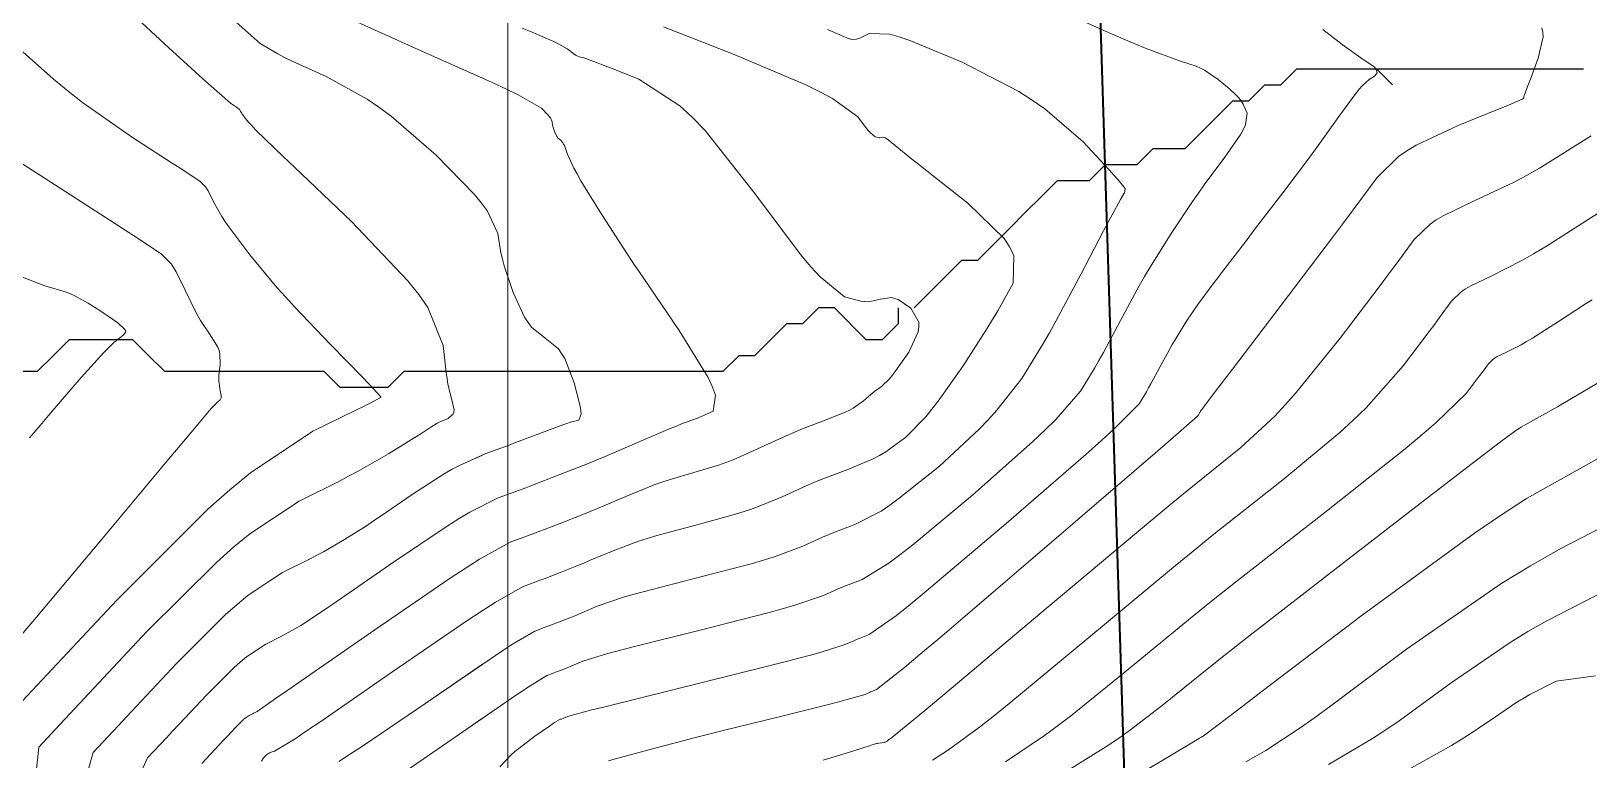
# Model space of a CAD drawing. Header units: millimetres. Extents: x 837475 to 838477, y 1189012 to 1191015.
# Drawn here: x 837846.6 to 837944.3, y 1190858.5 to 1190904.2 of the extents above; entities that cross this region are included whole.
import ezdxf

# ---------------------------------------------------------------- set-up
doc = ezdxf.new("R2010")
doc.units = ezdxf.units.MM
doc.header["$LTSCALE"] = 0.3
for name, color, linetype, lineweight in [('COORD', 253, 'Continuous', 20), ('CORREDORVIA', 94, 'Continuous', 40), ('DRENAJE', 5, 'Continuous', 25)]:
    doc.layers.add(name, color=color, linetype=linetype, lineweight=lineweight)
doc.layers.add('COTAS 10', color=7, linetype='Continuous', lineweight=9, true_color=0x6e3e2d)
doc.layers.add('COTAS INT', color=7, linetype='Continuous', lineweight=5, true_color=0x9fa19f)

msp = doc.modelspace()

# ---------------------------------------------------------------- linework, layer by layer
at = {"layer": 'COORD'}
msp.add_line((837876.514, 1189013.872), (837876.514, 1191013.872), dxfattribs=at)
at = {"layer": 'CORREDORVIA'}
msp.add_lwpolyline([(837918.48, 1189883.493), (837925.042, 1189453.383), (837902.497, 1189217.712), (837593.191, 1189234.399), (837666.017, 1189670.117), (837623.316, 1189818.024), (837548.503, 1190011.455), (837506.88, 1190461.595), (837936.282, 1190278.252), (837938.054, 1190355.403), (837933.054, 1190517.446), (837913.685, 1190646.739), (837916.913, 1190801.892), (837910.676, 1191000.965), (838213.029, 1190992.912), (838237.174, 1190821.339), (838237.001, 1190602.875), (838240.031, 1190437.198), (838238.102, 1190145.726), (838184.199, 1189898.277), (837758.842, 1190109.914), (837918.48, 1189883.493)], dxfattribs=at)
at = {"layer": 'COTAS 10'}
for points in [[(837845.123, 1190861.172), (837852.013, 1190868.527), (837857.7, 1190874.215), (837859.075, 1190875.44), (837860.362, 1190876.513), (837864.285, 1190879.122), (837866.983, 1190880.435), (837867.497, 1190880.69), (837867.91, 1190880.898), (837868.561, 1190881.258), (837868.072, 1190881.791), (837867.767, 1190882.109), (837867.387, 1190882.5), (837865.403, 1190884.526), (837863.126, 1190886.917), (837862.563, 1190887.538), (837862.028, 1190888.141), (837860.34, 1190890.171), (837859.073, 1190891.855), (837858.804, 1190892.24), (837858.571, 1190892.589), (837858.027, 1190893.555), (837857.714, 1190894.19), (837857.627, 1190894.331), (837857.54, 1190894.457), (837857.224, 1190894.784), (837856.379, 1190895.346), (837855.958, 1190895.619), (837855.457, 1190895.943), (837852.97, 1190897.538), (837849.847, 1190899.741), (837848.943, 1190900.449), (837848.023, 1190901.198), (837844.561, 1190904.257)], [(837886.275, 1190904.492), (837890.696, 1190902.747), (837895.192, 1190900.84), (837896.105, 1190900.398), (837896.873, 1190899.994), (837898.451, 1190898.846), (837899.007, 1190898.103), (837899.131, 1190897.954), (837899.243, 1190897.83), (837899.54, 1190897.589), (837899.737, 1190897.537), (837899.786, 1190897.532), (837899.832, 1190897.531), (837899.975, 1190897.562), (837900.179, 1190897.518), (837900.263, 1190897.47), (837900.359, 1190897.407), (837900.802, 1190897.049), (837901.816, 1190896.215), (837902.27, 1190895.851), (837902.8, 1190895.43), (837905.341, 1190893.429), (837907.624, 1190891.214), (837907.99, 1190890.657), (837908.242, 1190890.126), (837908.193, 1190888.411), (837907.225, 1190886.669), (837906.897, 1190886.12), (837906.544, 1190885.542), (837905.055, 1190883.214), (837903.496, 1190880.996), (837903.1, 1190880.488), (837902.719, 1190880.025), (837901.469, 1190878.736), (837900.209, 1190877.823), (837899.822, 1190877.596), (837899.418, 1190877.382), (837897.819, 1190876.703), (837896.149, 1190876.075), (837895.699, 1190875.893), (837895.256, 1190875.707), (837893.701, 1190875.003), (837891.951, 1190874.287), (837891.383, 1190874.093), (837890.781, 1190873.901), (837888.305, 1190873.222), (837885.844, 1190872.563), (837885.251, 1190872.384), (837884.695, 1190872.206), (837883.004, 1190871.574), (837881.634, 1190870.992), (837881.281, 1190870.845), (837880.938, 1190870.704), (837879.794, 1190870.248), (837878.78, 1190869.859), (837878.519, 1190869.761), (837878.266, 1190869.666), (837877.426, 1190869.357), (837875.703, 1190868.369), (837874.895, 1190867.846)], [(837944.434, 1190897.652), (837941.198, 1190895.629), (837940.386, 1190895.165), (837939.609, 1190894.742), (837937.108, 1190893.56), (837935.152, 1190892.636), (837934.72, 1190892.375), (837934.335, 1190892.112), (837933.338, 1190891.146), (837932.207, 1190889.599), (837931.738, 1190888.97), (837931.2, 1190888.255), (837928.694, 1190884.947), (837925.944, 1190881.539), (837925.253, 1190880.761), (837924.593, 1190880.054), (837922.464, 1190878.096), (837919.438, 1190875.655), (837918.213, 1190874.644), (837916.819, 1190873.487), (837910.387, 1190868.096), (837904.301, 1190862.978), (837903.126, 1190861.994), (837902.173, 1190861.197), (837900.571, 1190859.879), (837900.431, 1190859.79), (837900.399, 1190859.767), (837900.37, 1190859.746), (837900.289, 1190859.675), (837900.199, 1190859.62), (837900.164, 1190859.608), (837900.125, 1190859.597), (837899.95, 1190859.569), (837899.745, 1190859.541), (837899.687, 1190859.529), (837899.63, 1190859.516), (837899.42, 1190859.456), (837899.055, 1190859.335), (837898.899, 1190859.283), (837898.719, 1190859.224), (837897.874, 1190858.947), (837896.287, 1190858.476)], [(837949.705, 1190875.447), (837942.498, 1190871.744), (837940.641, 1190870.67), (837938.845, 1190869.575), (837932.859, 1190865.447), (837928.103, 1190861.876), (837927.083, 1190861.133), (837926.19, 1190860.497), (837924.034, 1190859.086), (837922.79, 1190858.366)], [(837861.066, 1190858.41), (837861.162, 1190858.576), (837861.194, 1190858.619), (837861.229, 1190858.662), (837861.378, 1190858.807), (837861.557, 1190858.925), (837861.612, 1190858.95), (837861.668, 1190858.973), (837861.886, 1190859.029), (837863.165, 1190859.819), (837863.889, 1190860.304), (837864.773, 1190860.905), (837869.304, 1190864.036), (837873.942, 1190867.215), (837874.895, 1190867.846), (837874.923, 1190867.864)]]:
    msp.add_lwpolyline(points, dxfattribs=at)
at = {"layer": 'COTAS INT'}
for points in [[(837856.416, 1190902.095), (837855.25, 1190903.17), (837849.311, 1190908.692), (837843.197, 1190914.278)], [(837873.42, 1190860.066), (837876.715, 1190862.34), (837877.371, 1190862.784), (837877.916, 1190863.147), (837878.958, 1190863.787), (837879.298, 1190863.912), (837879.4, 1190863.951), (837879.506, 1190863.991), (837879.917, 1190864.148), (837880.38, 1190864.333), (837880.518, 1190864.39), (837880.661, 1190864.449), (837881.216, 1190864.685), (837882.698, 1190865.137), (837883.426, 1190865.333), (837884.292, 1190865.559), (837888.564, 1190866.632), (837892.897, 1190867.74), (837893.801, 1190867.988), (837894.576, 1190868.211), (837896.304, 1190868.803), (837897.216, 1190869.216), (837897.476, 1190869.326), (837897.74, 1190869.433), (837898.72, 1190869.801), (837900.395, 1190870.833), (837901.097, 1190871.358), (837901.901, 1190871.988), (837905.666, 1190875.126), (837909.4, 1190878.446), (837910.185, 1190879.19), (837910.862, 1190879.857), (837912.408, 1190881.633), (837913.306, 1190883.089), (837913.574, 1190883.556), (837913.851, 1190884.05), (837914.923, 1190886.061), (837916.096, 1190888.231), (837916.437, 1190888.826), (837916.785, 1190889.417), (837918.101, 1190891.529), (837919.446, 1190893.536), (837919.813, 1190894.061), (837920.177, 1190894.574), (837921.472, 1190896.314), (837922.463, 1190897.745), (837922.635, 1190898.062), (837922.763, 1190898.344), (837922.859, 1190899.077), (837922.664, 1190899.532), (837922.61, 1190899.638), (837922.555, 1190899.736), (837922.356, 1190900.021), (837922.033, 1190900.339), (837921.901, 1190900.458), (837921.75, 1190900.589), (837921.049, 1190901.177), (837920.187, 1190901.765), (837919.934, 1190901.897), (837919.674, 1190902.016), (837918.685, 1190902.334), (837916.525, 1190903.126), (837915.527, 1190903.543), (837914.357, 1190904.046), (837908.685, 1190906.577)], [(837859.104, 1190905.124), (837860.982, 1190903.451), (837862.084, 1190902.783), (837862.507, 1190902.564), (837862.982, 1190902.33), (837865.122, 1190901.361), (837867.686, 1190899.957), (837868.427, 1190899.449), (837869.182, 1190898.889), (837872.024, 1190896.435), (837874.398, 1190893.981), (837874.858, 1190893.422), (837875.233, 1190892.914), (837875.873, 1190891.515), (837876.072, 1190890.302), (837876.167, 1190889.913), (837876.281, 1190889.5), (837876.84, 1190887.817), (837877.559, 1190886.261), (837877.774, 1190885.929), (837877.995, 1190885.641), (837878.851, 1190884.955), (837879.678, 1190884.277), (837879.881, 1190883.993), (837880.073, 1190883.667), (837880.674, 1190882.143), (837881.038, 1190880.691), (837881.08, 1190880.411), (837881.097, 1190880.184), (837880.95, 1190879.806), (837880.428, 1190879.674), (837880.209, 1190879.603), (837879.959, 1190879.516), (837878.787, 1190879.08), (837877.385, 1190878.544), (837876.99, 1190878.396), (837876.591, 1190878.248), (837875.128, 1190877.712), (837873.517, 1190876.99)], [(837866.47, 1190905.054), (837871.113, 1190902.952), (837875.529, 1190900.998), (837876.415, 1190900.583), (837877.156, 1190900.224), (837878.616, 1190899.381), (837879.028, 1190898.955), (837879.108, 1190898.858), (837879.173, 1190898.77), (837879.284, 1190898.527), (837879.318, 1190898.317), (837879.335, 1190898.249), (837879.355, 1190898.178), (837879.452, 1190897.886), (837879.576, 1190897.616), (837879.614, 1190897.558), (837879.652, 1190897.508), (837879.801, 1190897.389), (837879.96, 1190897.217), (837880.006, 1190897.133), (837880.051, 1190897.034), (837880.221, 1190896.545), (837880.642, 1190895.626), (837880.846, 1190895.256), (837881.087, 1190894.835), (837882.275, 1190892.894), (837883.911, 1190890.369), (837884.435, 1190889.579), (837884.989, 1190888.75), (837887.248, 1190885.43), (837889.071, 1190882.478), (837889.35, 1190881.882), (837889.532, 1190881.382), (837889.375, 1190880.375), (837888.688, 1190880.057), (837888.535, 1190879.991), (837888.399, 1190879.934), (837888.046, 1190879.811), (837887.397, 1190879.568), (837887.075, 1190879.436), (837886.692, 1190879.275), (837884.792, 1190878.464), (837882.607, 1190877.534), (837882.043, 1190877.3), (837881.497, 1190877.076), (837879.672, 1190876.349), (837878.053, 1190875.728), (837877.637, 1190875.571), (837877.234, 1190875.42), (837875.894, 1190874.927), (837874.128, 1190874.034)], [(837896.56, 1190904.314), (837897.581, 1190903.891), (837897.761, 1190903.804), (837897.814, 1190903.782), (837897.869, 1190903.761), (837898.075, 1190903.692), (837898.374, 1190903.713), (837898.487, 1190903.748), (837898.612, 1190903.797), (837899.174, 1190904.078), (837900.461, 1190904.023), (837901.044, 1190903.86), (837901.724, 1190903.632), (837905, 1190902.272), (837908.544, 1190900.421), (837909.394, 1190899.884), (837910.187, 1190899.335), (837912.577, 1190897.262), (837914.209, 1190895.51), (837914.524, 1190895.164), (837914.78, 1190894.877), (837915.209, 1190894.344), (837915.192, 1190894.152), (837915.167, 1190894.081), (837915.132, 1190894.002), (837914.932, 1190893.654), (837914.396, 1190892.697), (837914.15, 1190892.235), (837913.861, 1190891.687), (837912.464, 1190888.996), (837910.873, 1190886.011), (837910.462, 1190885.278), (837910.064, 1190884.586), (837908.731, 1190882.423), (837907.179, 1190880.426), (837906.642, 1190879.839), (837906.059, 1190879.236), (837903.568, 1190876.931), (837901.055, 1190874.905), (837900.459, 1190874.477), (837899.907, 1190874.107), (837898.27, 1190873.252), (837896.944, 1190872.754), (837896.588, 1190872.609), (837896.236, 1190872.462), (837895.003, 1190871.903), (837893.263, 1190871.249), (837892.592, 1190871.04), (837891.839, 1190870.82), (837888.435, 1190869.927), (837885.068, 1190869.061), (837884.338, 1190868.859), (837883.696, 1190868.672), (837882.11, 1190868.13), (837881.148, 1190867.72), (837880.899, 1190867.617), (837880.659, 1190867.518), (837879.856, 1190867.198), (837879.143, 1190866.925), (837878.959, 1190866.856), (837878.782, 1190866.789), (837878.192, 1190866.572), (837876.81, 1190865.758), (837876.133, 1190865.315), (837875.329, 1190864.777), (837871.362, 1190862.051)], [(837874.739, 1190871.078), (837876.66, 1190872.142), (837877.75, 1190872.543), (837878.078, 1190872.666), (837878.416, 1190872.794), (837879.733, 1190873.299), (837881.217, 1190873.89), (837881.662, 1190874.072), (837882.121, 1190874.263), (837883.898, 1190875.019), (837885.693, 1190875.741), (837886.163, 1190875.91), (837886.621, 1190876.066), (837888.176, 1190876.516), (837889.722, 1190876.981), (837890.175, 1190877.145), (837890.638, 1190877.325), (837892.4, 1190878.103), (837894.138, 1190878.904), (837894.587, 1190879.098), (837895.021, 1190879.28), (837896.473, 1190879.838), (837897.66, 1190880.311), (837897.928, 1190880.439), (837898.169, 1190880.567), (837898.819, 1190881.018), (837899.279, 1190881.426), (837899.401, 1190881.526), (837899.52, 1190881.62), (837899.929, 1190881.913), (837900.431, 1190882.399), (837900.609, 1190882.614), (837900.803, 1190882.865), (837901.645, 1190884.064), (837902.245, 1190885.358), (837902.287, 1190885.668), (837902.275, 1190885.959), (837901.784, 1190886.835), (837900.978, 1190887.374), (837900.768, 1190887.451), (837900.563, 1190887.497), (837899.873, 1190887.402), (837899.13, 1190887.242), (837898.893, 1190887.247), (837898.643, 1190887.274), (837897.625, 1190887.546), (837896.089, 1190888.791), (837895.512, 1190889.43), (837894.869, 1190890.198), (837891.998, 1190894.035), (837888.874, 1190897.978), (837888.071, 1190898.812), (837887.296, 1190899.534), (837884.721, 1190901.212), (837882.769, 1190901.982), (837882.387, 1190902.132), (837882.074, 1190902.255), (837881.512, 1190902.468), (837881.373, 1190902.508), (837881.326, 1190902.521), (837881.276, 1190902.535), (837881.063, 1190902.593), (837880.842, 1190902.672), (837880.787, 1190902.699), (837880.734, 1190902.729), (837880.564, 1190902.856), (837880.367, 1190903.011), (837880.298, 1190903.059), (837880.221, 1190903.108), (837879.891, 1190903.304), (837879.551, 1190903.487), (837879.468, 1190903.529), (837879.39, 1190903.568), (837879.15, 1190903.673), (837878.038, 1190904.145), (837877.41, 1190904.414)], [(837876.003, 1190858.061), (837876.716, 1190858.801), (837876.947, 1190859.008), (837877.193, 1190859.216), (837878.204, 1190859.98), (837879.11, 1190860.605), (837879.29, 1190860.727), (837879.44, 1190860.827), (837879.724, 1190861.003), (837879.814, 1190861.036), (837879.841, 1190861.046), (837879.869, 1190861.056), (837879.978, 1190861.098), (837880.101, 1190861.147), (837880.137, 1190861.162), (837880.175, 1190861.178), (837880.322, 1190861.24), (837881.7, 1190861.602), (837882.514, 1190861.807), (837883.515, 1190862.057), (837888.694, 1190863.338), (837893.956, 1190864.659), (837895.009, 1190864.935), (837895.888, 1190865.172), (837897.605, 1190865.704), (837898.196, 1190865.971), (837898.365, 1190866.042), (837898.536, 1190866.111), (837899.171, 1190866.35), (837900.884, 1190867.558), (837901.734, 1190868.239), (837902.747, 1190869.07), (837907.765, 1190873.321), (837912.741, 1190877.657), (837913.727, 1190878.541), (837914.545, 1190879.288), (837916.084, 1190880.842), (837916.547, 1190881.593), (837916.686, 1190881.834), (837916.829, 1190882.089), (837917.382, 1190883.126), (837917.987, 1190884.245), (837918.163, 1190884.552), (837918.342, 1190884.857), (837919.021, 1190885.946), (837919.822, 1190887.121), (837920.079, 1190887.48), (837920.352, 1190887.853), (837921.463, 1190889.325), (837922.757, 1190891.005), (837923.145, 1190891.511), (837923.545, 1190892.034), (837925.098, 1190894.069), (837926.642, 1190896.124), (837927.038, 1190896.659), (837927.419, 1190897.18), (837928.68, 1190898.94), (837929.676, 1190900.302), (837929.89, 1190900.572), (837930.079, 1190900.795), (837930.538, 1190901.213), (837930.786, 1190901.344), (837930.841, 1190901.385), (837930.891, 1190901.429), (837931.022, 1190901.607), (837930.944, 1190901.852), (837930.862, 1190901.938), (837930.753, 1190902.032), (837930.145, 1190902.438), (837928.816, 1190903.382), (837928.255, 1190903.815), (837927.609, 1190904.323)], [(837882.823, 1190858.423), (837883.168, 1190858.526), (837883.575, 1190858.643), (837885.573, 1190859.186), (837888.271, 1190859.886), (837889.12, 1190860.102), (837890.013, 1190860.327), (837893.61, 1190861.221), (837896.786, 1190862.015), (837897.414, 1190862.177), (837897.934, 1190862.315), (837898.907, 1190862.604), (837899.177, 1190862.726), (837899.254, 1190862.758), (837899.332, 1190862.79), (837899.622, 1190862.899), (837901.372, 1190864.284), (837902.371, 1190865.12), (837903.593, 1190866.153), (837909.864, 1190871.516), (837916.081, 1190876.867), (837917.27, 1190877.892), (837918.227, 1190878.718), (837919.761, 1190880.051), (837919.789, 1190880.097), (837919.798, 1190880.112), (837919.806, 1190880.127), (837919.84, 1190880.191), (837919.877, 1190880.259), (837919.888, 1190880.278), (837919.899, 1190880.296), (837919.94, 1190880.363), (837919.989, 1190880.435), (837920.021, 1190880.479), (837920.089, 1190880.569), (837920.888, 1190881.617), (837921.953, 1190883.016), (837925.003, 1190887.023), (837928.221, 1190891.269), (837928.915, 1190892.193), (837929.523, 1190893.008), (837931.009, 1190895.043), (837932.354, 1190896.347), (837932.874, 1190896.702), (837933.457, 1190897.054), (837936.097, 1190898.302), (837938.572, 1190899.301), (837939.051, 1190899.497), (837939.442, 1190899.657), (837940.108, 1190899.943), (837940.175, 1190899.991), (837940.187, 1190900.002), (837940.197, 1190900.011), (837940.209, 1190900.036), (837940.206, 1190900.057), (837940.206, 1190900.065), (837940.207, 1190900.073), (837940.213, 1190900.109), (837940.231, 1190900.167), (837940.239, 1190900.189), (837940.248, 1190900.214), (837940.292, 1190900.324), (837940.449, 1190900.736), (837940.531, 1190900.952), (837940.629, 1190901.211), (837941.117, 1190902.513), (837941.419, 1190903.868), (837941.398, 1190904.161), (837941.333, 1190904.419)], [(837874.923, 1190901.266), (837871.113, 1190902.952)], [(837856.416, 1190902.095), (837857.375, 1190901.217), (837859.11, 1190899.688), (837859.425, 1190899.486)], [(837859.541, 1190899.411), (837859.488, 1190899.445), (837859.425, 1190899.486)], [(837859.541, 1190899.411), (837859.648, 1190899.34)], [(837859.699, 1190899.282), (837859.688, 1190899.298), (837859.648, 1190899.34)], [(837859.699, 1190899.282), (837859.71, 1190899.264)], [(837859.819, 1190899.061), (837859.75, 1190899.184), (837859.71, 1190899.264)], [(837859.819, 1190899.061), (837859.849, 1190899.017)], [(837860.262, 1190898.493), (837860.043, 1190898.755), (837859.883, 1190898.969), (837859.849, 1190899.017)], [(837860.262, 1190898.493), (837860.333, 1190898.414)], [(837860.408, 1190898.331), (837860.333, 1190898.414)], [(837860.408, 1190898.331), (837860.716, 1190898.008), (837861.84, 1190896.92)], [(837842.875, 1190897.914), (837847.196, 1190895.154), (837851.624, 1190892.313), (837852.52, 1190891.734), (837853.272, 1190891.245), (837854.799, 1190890.229), (837855.391, 1190889.616), (837855.554, 1190889.38), (837855.717, 1190889.116), (837856.303, 1190887.925), (837856.896, 1190886.663), (837857.062, 1190886.353), (837857.23, 1190886.061), (837857.845, 1190885.152), (837858.319, 1190884.38), (837858.398, 1190884.174), (837858.454, 1190883.972), (837858.467, 1190883.27), (837858.382, 1190882.627), (837858.377, 1190882.461), (837858.379, 1190882.301), (837858.451, 1190881.77), (837858.529, 1190881.363), (837858.535, 1190881.282), (837858.534, 1190881.214), (837858.472, 1190881.08), (837858.317, 1190880.965), (837858.258, 1190880.909), (837858.19, 1190880.842), (837857.887, 1190880.511), (837856.628, 1190879.017), (837855.959, 1190878.216), (837855.151, 1190877.248), (837851.072, 1190872.353), (837846.725, 1190867.176), (837845.746, 1190866.029)], [(837862.43, 1190896.355), (837861.84, 1190896.92)], [(837862.43, 1190896.355), (837863.14, 1190895.676), (837866.709, 1190892.273)], [(837874.923, 1190893.333), (837874.858, 1190893.422)], [(837945.171, 1190892.991), (837941.626, 1190890.724), (837940.823, 1190890.24), (837940.097, 1190889.819), (837938.119, 1190888.819), (837936.847, 1190888.218), (837936.566, 1190888.048), (837936.316, 1190887.877), (837935.667, 1190887.249), (837934.932, 1190886.243), (837934.627, 1190885.834), (837934.277, 1190885.369), (837932.647, 1190883.217), (837930.322, 1190880.587), (837929.535, 1190879.819), (837928.686, 1190879.034), (837925.099, 1190876.059), (837920.784, 1190872.648), (837919.476, 1190871.589), (837918.119, 1190870.479), (837912.805, 1190866.059), (837908.049, 1190862.108), (837907.042, 1190861.295), (837906.17, 1190860.604), (837904.142, 1190859.122), (837903.128, 1190858.478)], [(837872.637, 1190882.799), (837872.462, 1190884.502), (837871.489, 1190886.872), (837870.928, 1190887.682), (837870.241, 1190888.557), (837866.709, 1190892.273)], [(837846.066, 1190888.773), (837847.48, 1190888.242), (837848.681, 1190887.886), (837848.982, 1190887.772), (837849.27, 1190887.651), (837850.195, 1190887.159), (837850.989, 1190886.641), (837851.194, 1190886.504), (837851.392, 1190886.37), (837852.052, 1190885.907), (837852.478, 1190885.52), (837852.529, 1190885.433), (837852.551, 1190885.355), (837852.387, 1190885.146), (837851.768, 1190884.645), (837851.504, 1190884.382), (837851.199, 1190884.066), (837849.76, 1190882.476), (837847.809, 1190880.218), (837847.181, 1190879.48), (837846.515, 1190878.693)], [(837907.712, 1190858.365), (837910.167, 1190860.012), (837910.958, 1190860.597), (837911.796, 1190861.238), (837915.224, 1190864.022), (837919.418, 1190867.472), (837920.739, 1190868.534), (837922.131, 1190869.641), (837927.734, 1190874.022), (837932.778, 1190878.015), (837933.817, 1190878.878), (837934.701, 1190879.634), (837936.6, 1190881.488), (837937.354, 1190882.482), (837937.516, 1190882.697), (837937.657, 1190882.886), (837937.997, 1190883.352), (837938.296, 1190883.642), (837938.412, 1190883.721), (837938.542, 1190883.8), (837939.13, 1190884.078), (837940.045, 1190884.54), (837940.38, 1190884.735), (837940.752, 1190884.958), (837942.391, 1190886.006), (837944.088, 1190887.106), (837944.496, 1190887.362)], [(837949.626, 1190884.965), (837944.266, 1190881.792), (837943.2, 1190881.167), (837942.316, 1190880.651), (837940.635, 1190879.702), (837940.043, 1190879.368), (837939.845, 1190879.239), (837939.633, 1190879.095), (837938.744, 1190878.447), (837936.613, 1190876.807), (837935.617, 1190876.039), (837934.444, 1190875.134), (837928.744, 1190870.73), (837922.875, 1190866.169), (837921.597, 1190865.165), (837920.468, 1190864.273), (837917.642, 1190861.986), (837915.543, 1190860.368), (837914.873, 1190859.899), (837914.165, 1190859.419), (837911.283, 1190857.609)], [(837872.637, 1190882.799), (837872.694, 1190882.41), (837872.754, 1190882.057)], [(837873.117, 1190880.315), (837873.132, 1190880.45), (837873.003, 1190881.08), (837872.754, 1190882.057)], [(837873.117, 1190880.315), (837873.08, 1190880.198), (837872.76, 1190879.918), (837872.314, 1190879.732), (837872.196, 1190879.674)], [(837871.688, 1190879.369), (837871.049, 1190878.954), (837870.78, 1190878.785), (837870.471, 1190878.593)], [(837871.688, 1190879.369), (837872.081, 1190879.613), (837872.196, 1190879.674)], [(837869.019, 1190877.703), (837870.471, 1190878.593)], [(837874.923, 1190877.62), (837873.517, 1190876.99), (837873.027, 1190876.725), (837872.517, 1190876.431), (837870.514, 1190875.134), (837868.568, 1190873.799), (837868.094, 1190873.482), (837867.649, 1190873.187), (837866.274, 1190872.314), (837864.951, 1190871.555), (837864.539, 1190871.332), (837864.106, 1190871.105), (837862.376, 1190870.241), (837860.227, 1190868.822), (837859.529, 1190868.244), (837858.788, 1190867.587), (837855.741, 1190864.547), (837852.908, 1190861.523), (837851.771, 1190860.309), (837850.498, 1190858.952), (837850.105, 1190857.553)], [(837869.019, 1190877.703), (837867.118, 1190876.611)], [(837914.67, 1190856.742), (837917.89, 1190858.665), (837918.513, 1190859.037), (837919.019, 1190859.338), (837919.876, 1190859.845), (837919.958, 1190859.889), (837919.976, 1190859.899), (837919.991, 1190859.908), (837920.028, 1190859.932), (837920.053, 1190859.95), (837920.06, 1190859.955), (837920.068, 1190859.96), (837920.098, 1190859.978), (837921.647, 1190861.153), (837922.612, 1190861.888), (837923.809, 1190862.8), (837930.07, 1190867.574), (837937.117, 1190872.717), (837938.81, 1190873.862), (837940.391, 1190874.885), (837945.17, 1190877.574)], [(837865.903, 1190875.965), (837863.416, 1190874.723), (837860.326, 1190872.682)], [(837865.903, 1190875.965), (837866.525, 1190876.292), (837867.118, 1190876.611)], [(837874.923, 1190874.436), (837874.128, 1190874.034), (837873.457, 1190873.631), (837872.707, 1190873.16), (837869.34, 1190870.898), (837866.087, 1190868.644), (837865.409, 1190868.178), (837864.827, 1190867.782), (837863.528, 1190866.925), (837862.784, 1190866.498), (837862.552, 1190866.373), (837862.309, 1190866.245), (837861.336, 1190865.759), (837860.127, 1190864.961), (837859.735, 1190864.636), (837859.318, 1190864.267), (837857.605, 1190862.557), (837855.897, 1190860.734), (837855.483, 1190860.292), (837855.095, 1190859.878), (837853.907, 1190858.612), (837853.259, 1190857.172)], [(837858.257, 1190870.907), (837859.323, 1190871.852), (837860.326, 1190872.682)], [(837874.923, 1190871.18), (837874.739, 1190871.078), (837873.887, 1190870.537), (837872.897, 1190869.89), (837868.167, 1190866.662), (837863.606, 1190863.488), (837862.723, 1190862.875), (837862.005, 1190862.377), (837860.783, 1190861.536), (837860.618, 1190861.441), (837860.566, 1190861.413), (837860.512, 1190861.385), (837860.296, 1190861.277), (837860.028, 1190861.1), (837859.941, 1190861.028), (837859.849, 1190860.946), (837859.469, 1190860.567), (837858.886, 1190859.945), (837858.665, 1190859.71), (837858.419, 1190859.447), (837857.316, 1190858.272)], [(837858.257, 1190870.907), (837853.877, 1190866.537)], [(837946.253, 1190869.572), (837941.647, 1190867.215), (837940.475, 1190866.542), (837939.348, 1190865.859), (837935.649, 1190863.319), (837932.398, 1190860.952), (837931.553, 1190860.379), (837930.733, 1190859.841), (837927.97, 1190858.195)], [(837848.447, 1190860.74), (837853.877, 1190866.537)], [(837874.923, 1190864.498), (837871.362, 1190862.051), (837867.394, 1190859.346), (837866.589, 1190858.822), (837865.911, 1190858.396)], [(837944.699, 1190863.755), (837942.244, 1190863.436), (837940.591, 1190862.59), (837940.171, 1190862.348), (837939.766, 1190862.103), (837938.438, 1190861.191), (837936.857, 1190860.117), (837936.293, 1190859.77), (837935.674, 1190859.4), (837932.981, 1190857.887)], [(837848.447, 1190860.74), (837847.09, 1190859.292)], [(837874.923, 1190861.104), (837873.42, 1190860.066), (837870.131, 1190857.805)], [(837847.201, 1190856.488), (837847.047, 1190857.272), (837846.951, 1190857.933), (837847.09, 1190859.292)]]:
    msp.add_lwpolyline(points, dxfattribs=at)
at = {"layer": 'DRENAJE'}
for points in [[(837901.98, 1190886.853, 0), (837902.979, 1190887.853, 0), (837903.979, 1190888.853, 0), (837904.979, 1190889.852, 0), (837905.978, 1190889.852, 0), (837906.978, 1190890.852, 0), (837907.978, 1190891.852, 0), (837908.977, 1190892.851, 0), (837909.977, 1190893.851, 0), (837910.977, 1190894.851, 0), (837912.976, 1190894.851, 0), (837913.976, 1190895.85, 0), (837915.975, 1190895.85, 0), (837916.975, 1190896.85, 0), (837918.974, 1190896.85, 0), (837919.974, 1190897.85, 0), (837920.973, 1190898.849, 0), (837921.973, 1190899.849, 0), (837922.973, 1190899.849, 0), (837923.972, 1190900.849, 0), (837924.972, 1190900.849, 0), (837925.972, 1190901.848, 0), (837930.97, 1190901.848, 0), (837943.966, 1190901.848, 0)], [(837931.97, 1190900.849, 0), (837930.97, 1190901.848, 0)], [(837900.98, 1190886.853, 0), (837900.98, 1190885.854, 0), (837899.98, 1190884.854, 0), (837898.981, 1190884.854, 0), (837896.981, 1190886.853, 0), (837895.982, 1190886.853, 0), (837894.982, 1190885.854, 0), (837893.982, 1190885.854, 0), (837892.983, 1190884.854, 0), (837891.983, 1190883.854, 0), (837890.983, 1190883.854, 0), (837889.984, 1190882.855, 0), (837869.991, 1190882.855, 0), (837868.991, 1190881.855, 0), (837865.992, 1190881.855, 0), (837864.992, 1190882.855, 0), (837854.996, 1190882.855, 0), (837853.996, 1190883.854, 0), (837852.996, 1190884.854, 0), (837848.998, 1190884.854, 0), (837847.998, 1190883.854, 0), (837846.998, 1190882.855, 0), (837833.003, 1190882.855, 0)]]:
    msp.add_polyline3d(points, dxfattribs=at)

doc.saveas('drawing.dxf')
